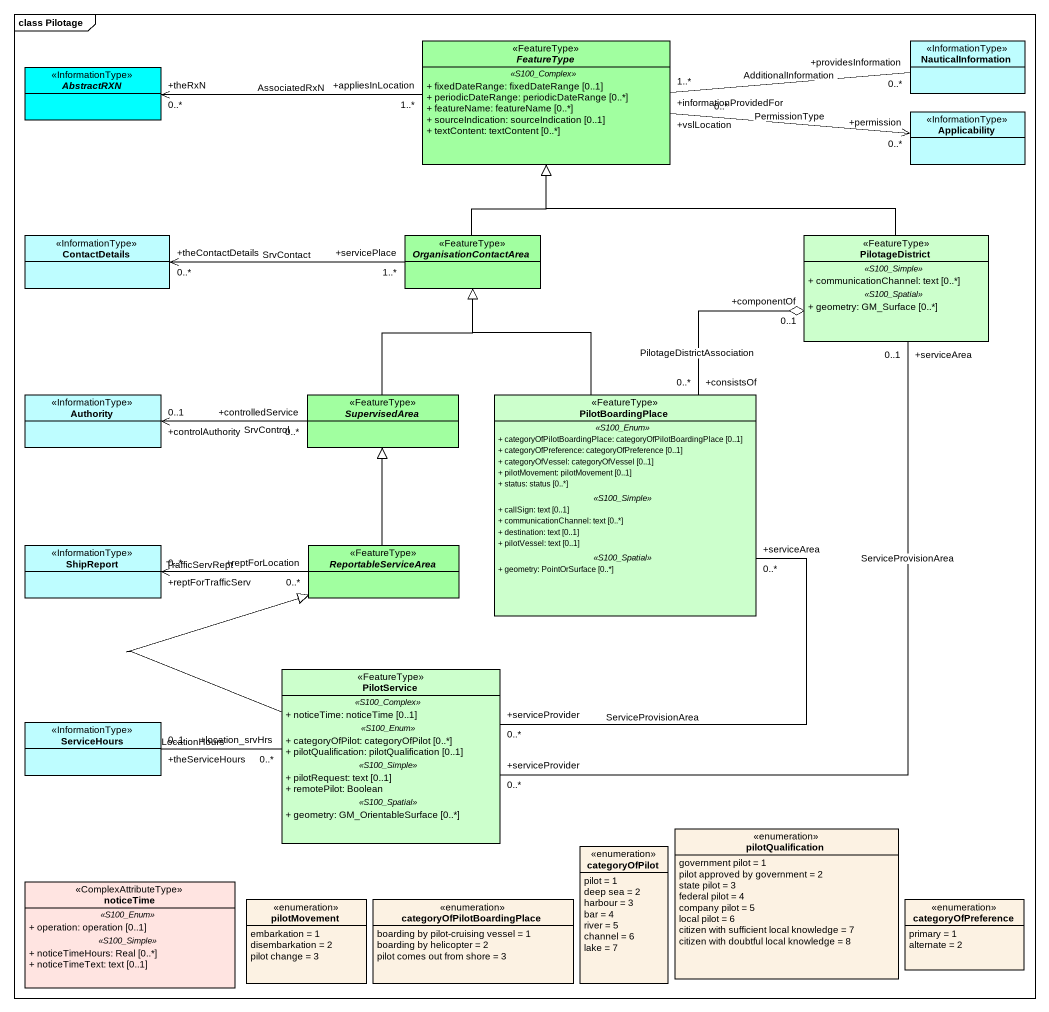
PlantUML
@startuml
mainframe class Pilotage
hide circle
hide empty members
skinparam classAttributeIconSize 0
abstract class FeatureType <<FeatureType>> #A1FFA0 {
  .. <<S100_Complex>> ..
  + fixedDateRange: fixedDateRange [0..1]
  + periodicDateRange: periodicDateRange [0..*]
  + featureName: featureName [0..*]
  + sourceIndication: sourceIndication [0..1]
  + textContent: textContent [0..*]
}
class NauticalInformation <<InformationType>> #BEFDFF
abstract class AbstractRXN <<InformationType>> #00FFFF
class Applicability <<InformationType>> #BEFDFF
class ContactDetails <<InformationType>> #BEFDFF
abstract class OrganisationContactArea <<FeatureType>> #A1FFA0
class PilotageDistrict <<FeatureType>> #CCFFCC {
  .. <<S100_Simple>> ..
  + communicationChannel: text [0..*]
  .. <<S100_Spatial>> ..
  + geometry: GM_Surface [0..*]
}
class Authority <<InformationType>> #BEFDFF
abstract class SupervisedArea <<FeatureType>> #A1FFA0
class PilotBoardingPlace <<FeatureType>> #CCFFCC {
  .. <<S100_Enum>> ..
  + categoryOfPilotBoardingPlace: categoryOfPilotBoardingPlace [0..1]
  + categoryOfPreference: categoryOfPreference [0..1]
  + categoryOfVessel: categoryOfVessel [0..1]
  + pilotMovement: pilotMovement [0..1]
  + status: status [0..*]
  .. <<S100_Simple>> ..
  + callSign: text [0..1]
  + communicationChannel: text [0..*]
  + destination: text [0..1]
  + pilotVessel: text [0..1]
  .. <<S100_Spatial>> ..
  + geometry: PointOrSurface [0..*]
}
class ShipReport <<InformationType>> #BEFDFF
abstract class ReportableServiceArea <<FeatureType>> #A1FFA0
class PilotService <<FeatureType>> #CCFFCC {
  .. <<S100_Complex>> ..
  + noticeTime: noticeTime [0..1]
  .. <<S100_Enum>> ..
  + categoryOfPilot: categoryOfPilot [0..*]
  + pilotQualification: pilotQualification [0..1]
  .. <<S100_Simple>> ..
  + pilotRequest: text [0..1]
  + remotePilot: Boolean
  .. <<S100_Spatial>> ..
  + geometry: GM_OrientableSurface [0..*]
}
class ServiceHours <<InformationType>> #BEFDFF
enum categoryOfPilot #FCF2E3 {
  pilot = 1
  deep sea = 2
  harbour = 3
  bar = 4
  river = 5
  channel = 6
  lake = 7
}
enum pilotQualification #FCF2E3 {
  government pilot = 1
  pilot approved by government = 2
  state pilot = 3
  federal pilot = 4
  company pilot = 5
  local pilot = 6
  citizen with sufficient local knowledge = 7
  citizen with doubtful local knowledge = 8
}
class noticeTime <<ComplexAttributeType>> #FFE4E1 {
  .. <<S100_Enum>> ..
  + operation: operation [0..1]
  .. <<S100_Simple>> ..
  + noticeTimeHours: Real [0..*]
  + noticeTimeText: text [0..1]
}
enum pilotMovement #FCF2E3 {
  embarkation = 1
  disembarkation = 2
  pilot change = 3
}
enum categoryOfPilotBoardingPlace #FCF2E3 {
  boarding by pilot-cruising vessel = 1
  boarding by helicopter = 2
  pilot comes out from shore = 3
}
enum categoryOfPreference #FCF2E3 {
  primary = 1
  alternate = 2
}
FeatureType "+informationProvidedFor\n1..*" -right- "+providesInformation\n0..*" NauticalInformation : AdditionalInformation
FeatureType "+appliesInLocation\n1..*" -left-> "+theRxN\n0..*" AbstractRXN : AssociatedRxN
FeatureType "+vslLocation\n0..*" -right-> "+permission\n0..*" Applicability : PermissionType
OrganisationContactArea -up-|> FeatureType
OrganisationContactArea "+servicePlace\n1..*" -left-> "+theContactDetails\n0..*" ContactDetails : SrvContact
PilotageDistrict -left-|> FeatureType
SupervisedArea -up-|> OrganisationContactArea
SupervisedArea "+controlledService\n0..*" -left-> "+controlAuthority\n0..1" Authority : SrvControl
PilotBoardingPlace -up-|> OrganisationContactArea
PilotBoardingPlace "+consistsOf\n0..*" -up-o "+componentOf\n0..1" PilotageDistrict : PilotageDistrictAssociation
ReportableServiceArea -up-|> SupervisedArea
ReportableServiceArea "+reptForLocation\n0..*" -left-> "+reptForTrafficServ\n0..*" ShipReport : TrafficServRept
PilotService "+serviceProvider\n0..*" -up- "+serviceArea\n0..1" PilotageDistrict : ServiceProvisionArea
PilotService "+serviceProvider\n0..*" -up- "+serviceArea\n0..*" PilotBoardingPlace : ServiceProvisionArea
PilotService -up-|> ReportableServiceArea
PilotService "+location_srvHrs\n0..*" -left- "+theServiceHours\n0..1" ServiceHours : LocationHours
@enduml
